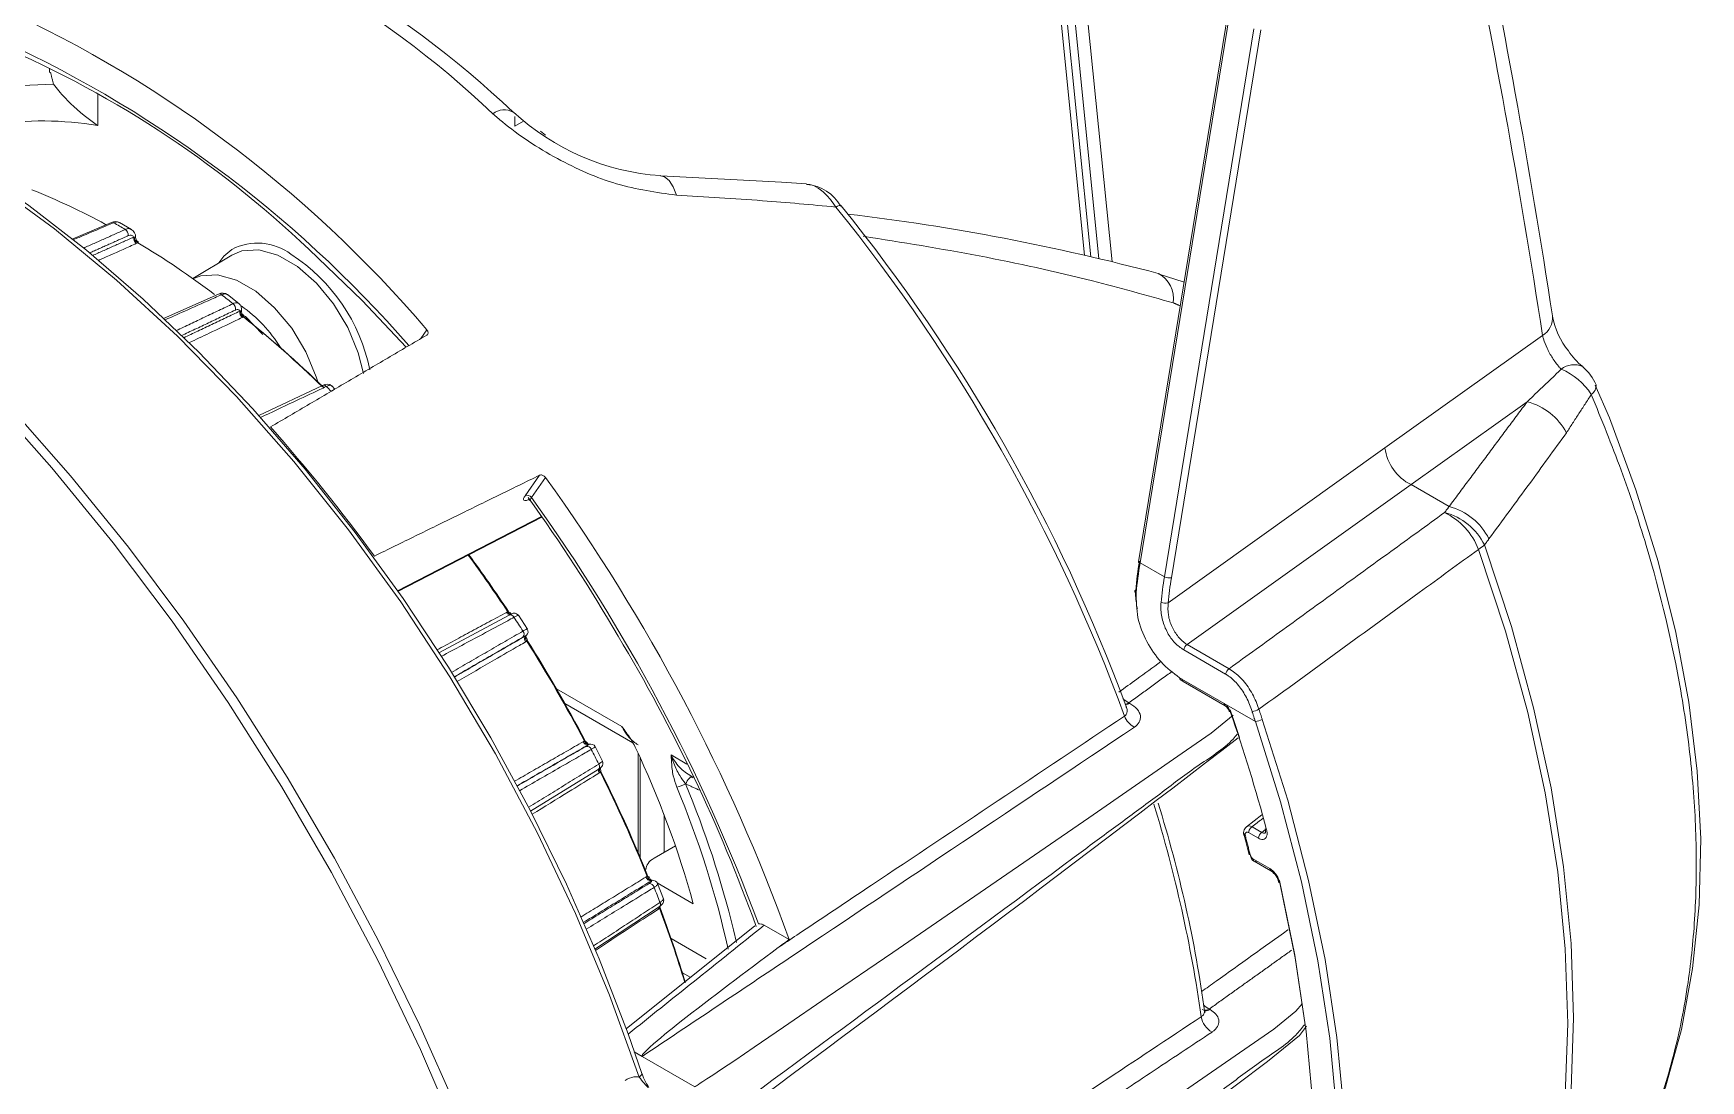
# Model space of a CAD drawing. Extents: x 11 to 120, y 2 to 94.
# Drawn here: x 93.408 to 96.843, y 77.193 to 79.351 of the extents above; entities that cross this region are included whole.
import ezdxf

# ---------------------------------------------------------------- set-up
doc = ezdxf.new("R2010")
doc.units = 0
doc.header["$MEASUREMENT"] = 0
doc.linetypes.add('SLD-Solid', pattern=[0])
doc.layers.add('OBJECT', color=7, linetype='CONTINUOUS')

msp = doc.modelspace()

# ---------------------------------------------------------------- linework, layer by layer
at = {"layer": 'OBJECT', "color": 7, "linetype": 'SLD-Solid', "lineweight": 15}
for p, q in [((95.5177, 79.4545), (95.574, 78.893)), ((95.5321, 79.4391), (95.5871, 78.8902)), ((95.6034, 78.8867), (95.5539, 79.3807)), ((95.5803, 79.3818), (95.6305, 78.8805)), ((95.8694, 79.391), (95.6849, 78.2623)), ((95.8728, 79.3888), (95.6883, 78.26)), ((95.7385, 78.231), (95.923, 79.3598)), ((95.9374, 79.3579), (95.7528, 78.2291)), ((93.4415, 79.2793), (93.4415, 79.2705)), ((93.5411, 79.1611), (93.5411, 79.2266)), ((94.4005, 79.1599), (94.4005, 79.1798)), ((94.4005, 79.1599), (94.4182, 79.1701)), ((94.4535, 79.1492), (94.4633, 79.1413)), ((93.5691, 78.9613), (93.4882, 78.927)), ((93.6103, 78.947), (93.586, 78.961)), ((93.817, 78.894), (93.7371, 78.8456)), ((95.779, 78.838), (95.7259, 78.8554)), ((93.7899, 78.8137), (93.6768, 78.7632)), ((93.832, 78.7942), (93.8081, 78.8128)), ((94.2063, 78.7219), (94.2191, 78.74)), ((96.1928, 78.4967), (96.5174, 78.7284)), ((94.0044, 78.6257), (93.8726, 78.5634)), ((94.0298, 78.6181), (94.0232, 78.6246)), ((96.4857, 78.5919), (96.2468, 78.4213)), ((95.7461, 78.1777), (96.1928, 78.4967)), ((94.4215, 78.3984), (94.4511, 78.4405)), ((94.4635, 78.436), (94.4345, 78.3948)), ((96.2468, 78.4213), (95.7853, 78.0918)), ((96.2468, 78.4213), (96.325, 78.3761)), ((94.1589, 78.2022), (94.4553, 78.3554)), ((94.1596, 78.2011), (94.456, 78.3543)), ((95.6883, 78.26), (95.7385, 78.231)), ((94.3885, 78.1526), (94.244, 78.0747)), ((94.4261, 78.1235), (94.4076, 78.152)), ((94.4236, 78.1104), (94.424, 78.1108)), ((95.8646, 78.0308), (95.7782, 78.0806)), ((95.7853, 78.0918), (95.8717, 78.0419)), ((95.9258, 77.9332), (95.7697, 78.0233)), ((95.7749, 78.0201), (95.8613, 77.9702)), ((95.777, 78.0155), (95.8634, 77.9657)), ((94.486, 78.0006), (94.6207, 77.9228)), ((94.5033, 77.9703), (94.6433, 77.8895)), ((95.6654, 77.9718), (95.6674, 77.9706)), ((94.5535, 77.8863), (94.553, 77.8861)), ((94.553, 77.8861), (94.5531, 77.8862)), ((94.5812, 77.8515), (94.5657, 77.8817)), ((94.6541, 77.8683), (94.6541, 77.6634)), ((94.4328, 77.7487), (94.5721, 77.8346)), ((94.6585, 77.8588), (94.6585, 77.653)), ((94.7221, 77.8643), (94.7544, 77.8456)), ((94.7616, 77.8212), (94.7679, 77.8175)), ((94.7079, 77.7408), (94.7079, 77.6636)), ((95.9395, 77.7411), (95.9076, 77.7166)), ((95.9322, 77.6927), (95.912, 77.7043)), ((95.9191, 77.7166), (95.9393, 77.7049)), ((94.6872, 77.6517), (94.7311, 77.677)), ((95.9217, 77.6497), (95.9557, 77.6301)), ((95.9233, 77.6455), (95.9578, 77.6255)), ((94.6935, 77.6007), (94.7678, 77.5578)), ((94.7065, 77.5682), (94.6944, 77.5993)), ((95.9578, 77.6255), (95.9579, 77.6255)), ((94.5651, 77.4643), (94.6978, 77.5513)), ((94.8944, 77.5126), (94.6294, 77.3003)), ((94.8507, 77.5041), (94.8568, 77.4781)), ((94.9653, 77.4842), (94.9142, 77.5137)), ((94.7945, 77.4444), (94.7221, 77.4862)), ((94.7617, 77.4063), (94.7454, 77.4158)), ((95.8308, 77.341), (95.8326, 77.3399)), ((94.6463, 77.253), (94.6627, 77.2435)), ((94.6627, 77.2435), (94.771, 77.181))]:
    msp.add_line(p, q, dxfattribs=at)
at = {"layer": 'OBJECT', "color": 7, "linetype": 'SLD-Solid', "lineweight": 15, "flags": 128}
for points in [[(93.4498, 79.2462), (93.3686, 79.2425), (93.3216, 79.2359)], [(94.4737, 76.5116), (94.42, 76.698), (94.3573, 76.8851), (94.2858, 77.0719), (94.2058, 77.2576), (94.1179, 77.4414), (94.0223, 77.6223), (93.9195, 77.7996), (93.81, 77.9724), (93.6942, 78.1399), (93.5728, 78.3013), (93.4463, 78.456), (93.3153, 78.6031), (93.1804, 78.742), (93.0422, 78.872), (92.9013, 78.9926), (92.7584, 79.1031), (92.6143, 79.2032)], [(94.4839, 76.5416), (94.4669, 76.6043), (94.4129, 76.7808), (94.3509, 76.9576), (94.2812, 77.1337), (94.204, 77.3087), (94.1197, 77.4816), (94.0286, 77.6519), (93.931, 77.8188), (93.8275, 77.9817), (93.7184, 78.1398), (93.6042, 78.2926), (93.4852, 78.4394), (93.3621, 78.5795), (93.2353, 78.7125), (93.1052, 78.8378), (92.9725, 78.9548), (92.8377, 79.063), (92.7012, 79.1621), (92.6408, 79.2024)], [(94.6562, 77.2009), (94.5952, 77.3696), (94.5253, 77.5375), (94.4468, 77.7034), (94.3602, 77.8665), (94.2661, 78.0255), (94.1651, 78.1796), (94.0578, 78.3278), (93.9449, 78.469), (93.8272, 78.6025), (93.7053, 78.7273), (93.58, 78.8427), (93.4522, 78.948), (93.3226, 79.0424)], [(94.6619, 77.208), (94.6335, 77.2897), (94.5737, 77.4446), (94.5064, 77.5985), (94.432, 77.7504), (94.3508, 77.8996), (94.2634, 78.0452), (94.1701, 78.1866), (94.0716, 78.3229), (93.9682, 78.4534), (93.8605, 78.5774), (93.7492, 78.6943), (93.6347, 78.8034), (93.5178, 78.9041), (93.399, 78.996), (93.333, 79.0425)], [(94.7004, 79.0571), (94.7087, 79.055), (94.7181, 79.0474), (94.7264, 79.0347), (94.733, 79.0175)], [(95.0013, 79.0406), (94.9496, 79.0444), (94.7008, 79.057)], [(95.0726, 78.9957), (95.072, 78.9962), (95.0704, 78.9964), (95.0681, 78.9959), (95.0651, 78.9948), (95.0616, 78.9931)], [(93.7904, 78.8779), (93.8008, 78.8917), (93.8176, 78.9059)], [(94.0888, 78.65), (94.0778, 78.6927), (94.0562, 78.7446), (94.0268, 78.7934), (93.9914, 78.8363), (93.9523, 78.8704), (93.912, 78.8937), (93.8729, 78.9047), (93.8376, 78.9027), (93.817, 78.894)], [(93.9765, 78.9055), (94.0859, 78.8003), (94.1762, 78.7042)], [(93.7371, 78.8454), (93.7531, 78.8515), (93.7881, 78.8535), (93.8268, 78.8426), (93.8668, 78.8196), (93.9055, 78.7857), (93.9406, 78.7433), (93.9697, 78.6949), (93.9911, 78.6435), (93.9945, 78.6328)], [(93.8814, 78.7308), (93.8455, 78.7675), (93.8396, 78.7712)], [(96.7453, 77.1142), (96.7704, 77.1802), (96.8034, 77.299), (96.8267, 77.4245), (96.84, 77.5557), (96.8432, 77.6916), (96.8361, 77.8312), (96.819, 77.9728), (96.7922, 78.1167), (96.7557, 78.263), (96.7099, 78.4107), (96.6551, 78.5588), (96.6261, 78.6263)], [(94.4278, 78.3907), (94.4278, 78.3907), (94.4295, 78.3902), (94.4326, 78.3878), (94.4326, 78.3876)], [(96.3854, 76.5471), (96.4409, 76.6515), (96.4868, 76.7661), (96.5228, 76.8902), (96.5487, 77.023), (96.5642, 77.1637), (96.5695, 77.3113), (96.5642, 77.4649), (96.5487, 77.6235), (96.5228, 77.7862), (96.4868, 77.9518), (96.4409, 78.1194), (96.3854, 78.2879)], [(96.3978, 78.2969), (96.4532, 78.1288), (96.499, 77.9616), (96.5349, 77.7964), (96.5607, 77.6341), (96.5762, 77.4758), (96.5814, 77.3226), (96.5762, 77.1753), (96.5607, 77.035), (96.5349, 76.9025), (96.499, 76.7787), (96.4532, 76.6644), (96.3978, 76.5602)], [(95.6883, 78.26), (95.687, 78.2605), (95.686, 78.261), (95.6853, 78.2615), (95.6849, 78.262), (95.6849, 78.2623)], [(95.6805, 78.1989), (95.6792, 78.1994), (95.6783, 78.2), (95.6776, 78.2006), (95.6773, 78.2012), (95.6774, 78.2017), (95.6777, 78.2023), (95.6784, 78.2028), (95.6794, 78.2032)], [(94.4077, 78.1516), (94.4067, 78.1531), (94.4039, 78.1552), (94.4013, 78.1561), (94.3989, 78.1563), (94.3969, 78.1561), (94.3952, 78.1556), (94.3922, 78.1544), (94.3883, 78.1524)], [(94.3885, 78.1526), (94.389, 78.1528), (94.3903, 78.1531), (94.3917, 78.1531), (94.3932, 78.1527), (94.3947, 78.1519), (94.3961, 78.1509), (94.3975, 78.1495), (94.3986, 78.148)], [(95.7714, 78.019), (95.7728, 78.0181), (95.777, 78.0155)], [(95.6654, 77.9718), (95.6614, 77.9699), (95.6588, 77.9693)], [(95.6596, 77.968), (95.6634, 77.9688), (95.6674, 77.9706)], [(95.8802, 77.946), (95.8349, 77.9092), (95.7839, 77.874), (95.5825, 77.735), (95.4817, 77.6656), (95.3808, 77.5962), (95.1789, 77.4575), (95.044, 77.3651), (94.9538, 77.3036), (94.8935, 77.2626), (94.8532, 77.2352), (94.8262, 77.217), (94.8081, 77.2049), (94.796, 77.1969), (94.7879, 77.1915), (94.7824, 77.188), (94.7788, 77.1856), (94.7763, 77.184), (94.7746, 77.183), (94.7735, 77.1823), (94.7727, 77.1818), (94.7722, 77.1815), (94.7718, 77.1813), (94.7716, 77.1812), (94.7714, 77.1811), (94.7713, 77.1811), (94.7712, 77.181), (94.7711, 77.181), (94.7711, 77.181), (94.7711, 77.181), (94.771, 77.181), (94.771, 77.181), (94.771, 77.181), (94.771, 77.181), (94.771, 77.181)], [(95.6599, 77.9638), (95.6601, 77.9636), (95.66, 77.964)], [(95.8933, 77.9005), (95.8844, 77.9271), (95.874, 77.9574)], [(95.94, 77.9377), (95.9924, 77.7713), (96.0356, 77.606), (96.0695, 77.4427), (96.0938, 77.2824), (96.1085, 77.1259), (96.1134, 76.9742), (96.1085, 76.8282), (96.0938, 76.6887), (96.0695, 76.5565), (96.0356, 76.4323), (95.9924, 76.3169), (95.94, 76.2109)], [(95.9258, 76.2136), (95.9779, 76.3191), (96.0209, 76.434), (96.0547, 76.5577), (96.0789, 76.6893), (96.0935, 76.8283), (96.0984, 76.9737), (96.0935, 77.1248), (96.0789, 77.2806), (96.0547, 77.4403), (96.0209, 77.6029), (95.9779, 77.7675), (95.9258, 77.9332)], [(94.5532, 77.8862), (94.5522, 77.8863), (94.5505, 77.8873), (94.5503, 77.8877), (94.5503, 77.8876)], [(94.572, 77.8346), (94.5726, 77.835), (94.5776, 77.8384), (94.5796, 77.8405), (94.581, 77.8426), (94.5819, 77.8455), (94.5819, 77.849), (94.5809, 77.8518)], [(94.5721, 77.8346), (94.5725, 77.8349), (94.5734, 77.8359), (94.5741, 77.8371), (94.5745, 77.8386), (94.5746, 77.8403), (94.5744, 77.8421), (94.5739, 77.8439), (94.5731, 77.8457)], [(94.5765, 77.8291), (94.5756, 77.8306), (94.575, 77.8322), (94.5746, 77.8338), (94.5745, 77.8353), (94.5747, 77.8366), (94.5747, 77.8366)], [(94.7526, 77.8044), (94.7539, 77.8077), (94.7555, 77.8108), (94.7574, 77.8136), (94.7595, 77.816), (94.7616, 77.8177), (94.7636, 77.8186), (94.7655, 77.8189), (94.7656, 77.8188)], [(95.9012, 77.7047), (95.9053, 77.6889), (95.9122, 77.661)], [(95.9076, 77.7165), (95.9111, 77.7181), (95.9157, 77.7179), (95.9191, 77.7166), (95.9191, 77.7166), (95.9191, 77.7166)], [(95.9463, 77.7119), (95.947, 77.7085), (95.947, 77.7053), (95.9466, 77.7039), (95.9466, 77.704)], [(96.0287, 77.3081), (96.0071, 77.452), (95.9757, 77.606)], [(95.9762, 77.6009), (96.0077, 77.4463), (96.0304, 77.2945), (96.044, 77.1463), (96.0485, 77.0025), (96.044, 76.864), (96.0304, 76.7316), (96.0077, 76.6059), (95.9762, 76.4876)], [(94.6977, 77.5513), (94.6984, 77.5517), (94.705, 77.558), (94.7067, 77.5617), (94.707, 77.5659), (94.7061, 77.5685)], [(94.6953, 77.5497), (94.6955, 77.5486), (94.6961, 77.5468)], [(94.6984, 77.5487), (94.6977, 77.5503), (94.6974, 77.5512)], [(96.0222, 77.3517), (96.0094, 77.3364), (95.9639, 77.2993), (95.9129, 77.2642), (95.7115, 77.1252), (95.6107, 77.0558), (95.5098, 76.9864), (95.3079, 76.8477), (95.173, 76.7553), (95.0828, 76.6937), (95.0225, 76.6527), (94.9822, 76.6254), (94.9552, 76.6072), (94.9371, 76.5951), (94.925, 76.5871), (94.9169, 76.5817), (94.9114, 76.5781), (94.9078, 76.5758), (94.9053, 76.5742), (94.9036, 76.5732), (94.9025, 76.5725), (94.9017, 76.572), (94.9012, 76.5717), (94.9008, 76.5715), (94.9006, 76.5714), (94.9004, 76.5713), (94.9003, 76.5713), (94.9002, 76.5712), (94.9002, 76.5712), (94.9001, 76.5712), (94.9001, 76.5712), (94.9001, 76.5712), (94.9, 76.5712), (94.9, 76.5712), (94.9, 76.5712), (94.9, 76.5712)], [(95.8218, 77.3359), (95.8218, 77.336), (95.8212, 77.3387)], [(94.932, 76.4716), (95.0994, 76.5966), (95.2371, 76.6995), (95.3451, 76.7802), (95.4235, 76.8387), (95.479, 76.8802), (95.5373, 76.9238), (95.6009, 76.9713), (95.6817, 77.0316), (95.7738, 77.1004), (95.8867, 77.1847), (95.9511, 77.2328), (96.0169, 77.2863), (96.0313, 77.3054)], [(94.6619, 77.208), (94.662, 77.2074), (94.6617, 77.206), (94.6605, 77.2045), (94.6587, 77.2027), (94.6562, 77.2009)]]:
    msp.add_lwpolyline(points, dxfattribs=at)
at = {"layer": 'OBJECT', "color": 7, "linetype": 'SLD-Solid', "lineweight": 15}
for centre, radius, start, end in [((92.9307, 77.6808), 2.0717, 46.5716, 73.4337), ((92.9707, 77.6786), 2.077, 46.6381, 73.5447), ((79.4639, 76.1499), 17.2737, 8.72084, 11.80453), ((92.2832, 77.0914), 2.5427, 40.4179, 66.3136), ((92.2996, 77.067), 2.4971, 41.0773, 66.0623), ((92.4905, 77.346), 2.1541, 46.3823, 67.5188), ((94.3783, 79.1551), 0.0382, 60.5243, 127.6905), ((94.7332, 79.5491), 0.4924, 227.0389, 266.188), ((93.4262, 78.4576), 0.7128, 80.7271, 98.3053), ((94.9937, 78.9497), 0.0903, 29.9881, 84.9166), ((92.866, 77.6816), 1.451, 61.5489, 68.1894), ((92.1796, 76.6656), 3.7045, 20.1933, 38.9238), ((92.2162, 76.6872), 3.6726, 20.3477, 38.9446), ((94.5479, 74.4304), 4.5798, 75.0946, 83.2536), ((93.577, 78.9468), 0.0165, 57.0018, 118.5634), ((93.5709, 78.9564), 0.0052, 56.0489, 110.3574), ((92.7334, 77.4773), 1.705, 59.5372, 60.4682), ((93.5902, 78.9353), 0.0138, 355.0401, 56.7499), ((93.6031, 78.933), 0.0156, 350.7302, 64.1359), ((93.6288, 78.9298), 0.0139, 175.0838, 236.304), ((93.6291, 78.9311), 0.0127, 179.5846, 244.2096), ((93.6278, 78.93), 0.00882, 176.8896, 242.333), ((92.6482, 77.3015), 1.8894, 53.1386, 58.9177), ((93.8703, 78.8046), 0.1142, 52.9551, 117.5099), ((93.7395, 78.5851), 0.3692, 11.3609, 57.2718), ((95.6987, 78.8042), 0.0586, 351.5499, 62.274), ((93.7919, 78.808), 0.00602, 46.7578, 109.0981), ((93.7984, 78.8008), 0.0151, 49.5759, 123.9318), ((92.4781, 77.1004), 2.1605, 51.6161, 52.4111), ((93.8113, 78.7834), 0.0135, 348.4854, 51.6696), ((93.8241, 78.7831), 0.0134, 343.015, 56.1113), ((93.8473, 78.7759), 0.0135, 168.4926, 231.2498), ((93.8477, 78.7775), 0.0124, 173.287, 238.9142), ((93.6731, 78.555), 0.2858, 31.2831, 55.0671), ((93.8454, 78.7777), 0.0083, 169.8386, 234.2063), ((92.3899, 76.9581), 2.3193, 45.832, 51.3254), ((92.3729, 76.9471), 2.3383, 45.774, 51.0988), ((96.4941, 78.7657), 0.044, 301.9973, 4.2793), ((96.6918, 78.7948), 0.1558, 189.703, 219.0698), ((96.6743, 78.7623), 0.1226, 212.3929, 232.7659), ((96.5821, 78.6272), 0.0411, 64.576, 129.6654), ((96.5082, 78.5392), 0.1288, 31.7122, 68.2882), ((96.536, 78.5873), 0.1, 23.1474, 50.057), ((94.0132, 78.6139), 0.0145, 45.2445, 127.5268), ((94.0066, 78.6193), 0.00674, 37.8783, 108.7326), ((92.2021, 76.7868), 2.5785, 45.1075, 45.4222), ((96.6064, 78.6252), 0.0215, 301.8699, 4.6323), ((96.4547, 78.4694), 0.1264, 27.5641, 75.79), ((91.0986, 76.0715), 3.7316, 36.1736, 41.4155), ((96.2903, 78.5094), 0.0984, 187.4567, 243.6916), ((91.3294, 76.1753), 3.8643, 19.7974, 35.8036), ((94.4257, 78.3883), 0.0109, 36.2447, 112.2773), ((91.7876, 76.4785), 3.2621, 29.9924, 35.968), ((91.4035, 76.218), 3.7317, 20.3612, 35.685), ((96.2535, 78.2368), 0.1414, 21.1453, 63.8889), ((96.2843, 78.2415), 0.1263, 26.0118, 75.5875), ((96.2935, 78.2538), 0.1263, 26.0891, 75.5969), ((96.3209, 78.3894), 0.1203, 302.434, 309.75), ((91.8797, 76.4966), 3.0075, 33.5596, 36.2736), ((91.8935, 76.5043), 2.9932, 33.578, 36.3071), ((95.7506, 78.2666), 0.0376, 251.2281, 273.442), ((95.7405, 78.2045), 0.0274, 250.798, 281.7561), ((94.3932, 78.1642), 0.0118, 211.6892, 246.6272), ((94.3948, 78.1629), 0.00961, 202.7145, 249.6322), ((91.7975, 76.4456), 3.1086, 32.5799, 33.2037), ((94.4098, 78.1134), 0.00946, 318.7119, 40.9158), ((94.4297, 78.1034), 0.00942, 138.5962, 220.4847), ((94.4306, 78.1053), 0.00856, 144.4366, 228.0116), ((94.4274, 78.1086), 0.00417, 154.7201, 199.3278), ((94.4179, 78.1182), 0.0096, 309.5803, 35.191), ((91.7044, 76.3595), 3.3943, 19.8337, 31.03), ((91.8244, 76.4602), 3.0738, 27.7815, 32.2185), ((91.8407, 76.4696), 3.0564, 27.7597, 32.2404), ((95.7936, 78.0786), 0.0156, 122.2353, 172.4554), ((95.88, 78.0287), 0.0156, 122.2353, 172.4554), ((95.7743, 78.0226), 0.00468, 171.4104, 231.5452), ((95.7797, 78.0195), 0.0048, 172.814, 235.8738), ((95.6817, 78.0066), 0.0385, 221.8678, 244.9521), ((95.8661, 77.9696), 0.00477, 172.6734, 237.2974), ((95.6968, 77.9596), 0.0432, 200.6548, 241.9519), ((95.8534, 77.9496), 0.0189, 15.6731, 57.814), ((95.8735, 77.956), 0.00223, 215.9162, 285.1308), ((92.5817, 76.8082), 3.486, 14.9993, 19.1869), ((95.9163, 77.9889), 0.0349, 274.4194, 298.9374), ((95.924, 77.9637), 0.0306, 273.4339, 301.7034), ((94.55, 77.8948), 0.00942, 199.5126, 281.4107), ((94.5522, 77.8947), 0.00856, 191.9856, 275.5702), ((94.5488, 77.8727), 0.00946, 19.0815, 101.295), ((94.5568, 77.8767), 0.0101, 27.6296, 108.5214), ((91.7983, 76.4442), 3.1087, 26.7963, 27.4201), ((92.8532, 77.0333), 1.9851, 15.3225, 25.2672), ((50.1966, 137.5105), 75.1093, 306.43323, 307.471595), ((94.5842, 77.8328), 0.0114, 171.7875, 208.7622), ((91.907, 76.501), 2.9816, 21.9229, 26.4509), ((91.9247, 76.511), 2.9627, 21.7466, 26.4346), ((94.7206, 77.8622), 0.0655, 281.6285, 298.6681), ((92.8946, 77.0303), 1.993, 12.5723, 22.6547), ((92.8762, 77.0227), 2.0323, 13.7007, 22.6286), ((93.1784, 76.9702), 2.6682, 7.8131, 17.3373), ((92.9011, 76.9061), 2.9433, 8.1839, 16.9253), ((95.9181, 77.7037), 0.0165, 129.1528, 206.9079), ((95.9475, 77.692), 0.0154, 122.6055, 177.3945), ((95.9488, 77.7131), 0.00276, 206.1985, 272.5264), ((95.9345, 77.6632), 0.021, 209.4113, 244.4563), ((95.9605, 77.6295), 0.0048, 172.7442, 235.9436), ((94.681, 77.6161), 0.011, 196.4547, 269.3941), ((94.683, 77.6158), 0.0101, 189.0382, 263.8164), ((94.6767, 77.5885), 0.0111, 16.0432, 89.3231), ((94.6834, 77.6116), 0.00546, 202.826, 268.5705), ((94.6841, 77.5951), 0.011, 20.5994, 94.2337), ((91.9663, 76.518), 2.9251, 20.8809, 21.5305), ((95.9407, 77.597), 0.0332, 10.2122, 58.7536), ((95.9763, 77.6039), 0.00299, 200.1816, 267.861), ((94.6925, 77.5569), 0.00775, 313.4249, 28.4274), ((92.1159, 76.5821), 2.7575, 17.1595, 20.5206), ((92.1306, 76.5908), 2.7419, 17.0718, 20.5067), ((95.8572, 77.3318), 0.0434, 188.999, 241.7156), ((95.8224, 77.3532), 0.0149, 245.3602, 304.6041), ((95.847, 77.3752), 0.0379, 222.6716, 244.6997), ((95.8235, 77.3544), 0.0171, 262.1404, 302.1223), ((94.7676, 77.2444), 0.1117, 197.1423, 215.4375)]:
    msp.add_arc(centre, radius, start, end, dxfattribs=at)
for centre, major_axis, ratio, start_param, end_param in [((85.9369, 69.8159), (5.4545, 16.6635), 0.560082, 5.447697, 5.512146), ((95.9834, 78.3062), (0.1547, 0.4726), 0.560082, 1.841671, 1.968135), ((95.9912, 78.3036), (0.1597, 0.4813), 0.560728, 1.843799, 1.970263), ((96.0415, 78.2746), (0.1597, 0.4813), 0.560728, 1.843799, 1.952058), ((96.0493, 78.2721), (0.1547, 0.4726), 0.560082, 1.841671, 1.94993), ((95.7752, 78.1425), (-0.076, 0.1298), 0.57857, 2.298407, 2.34801), ((94.7303, 77.6276), (0.06, -0.0009), 0.567125, 2.382074, 3.150019)]:
    msp.add_ellipse(centre, major_axis=major_axis, ratio=ratio, start_param=start_param, end_param=end_param, dxfattribs=at)
for points, degree in [([(93.4437, 79.2706), (93.4498, 79.2462)], 1), ([(93.5121, 78.9085), (93.5978, 78.9469)], 1), ([(93.604, 78.9341), (93.5243, 78.8985)], 1), ([(93.5304, 78.8932), (93.615, 78.931)], 1), ([(93.615, 78.931), (93.6164, 78.9312)], 1), ([(93.6236, 78.9196), (93.6211, 78.9183)], 1), ([(93.7028, 78.7385), (93.8197, 78.7939)], 1), ([(95.7711, 78.7895), (95.7567, 78.7956)], 1), ([(93.8245, 78.7807), (93.7137, 78.7281)], 1), ([(93.7183, 78.7237), (93.834, 78.7786)], 1), ([(93.834, 78.7786), (93.8354, 78.7789)], 1), ([(93.8413, 78.7669), (93.8388, 78.7654)], 1), ([(94.2189, 78.7293), (93.897, 78.54)], 1), ([(96.4857, 78.5919), (96.5559, 78.6589)], 1), ([(96.325, 78.3761), (96.4857, 78.5919)], 1), ([(96.6178, 78.6069), (96.5667, 78.5279)], 1), ([(94.1109, 78.274), (94.4511, 78.4405)], 1), ([(95.8717, 78.0419), (96.3157, 78.3638)], 1), ([(96.3157, 78.3638), (96.325, 78.3761)], 1), ([(96.407, 78.3093), (96.3978, 78.2969)], 1), ([(94.2399, 78.0808), (94.3832, 78.158)], 1), ([(94.3832, 78.158), (94.3859, 78.1592)], 1), ([(94.2699, 78.0345), (94.417, 78.1195)], 1), ([(94.417, 78.1071), (94.2754, 78.0253)], 1), ([(94.2757, 78.0247), (94.4226, 78.1096)], 1), ([(94.4226, 78.1096), (94.4236, 78.1103)], 1), ([(94.4248, 78.099), (94.4225, 78.0973)], 1), ([(95.7543, 78.0365), (95.6654, 77.9718)], 1), ([(95.9258, 77.9332), (95.919, 77.9541)], 1), ([(95.9332, 77.9584), (95.94, 77.9377)], 1), ([(94.3995, 77.8101), (94.5412, 77.8917)], 1), ([(94.5519, 77.8856), (94.4046, 77.8007)], 1), ([(94.4049, 77.8001), (94.5469, 77.882)], 1), ([(94.5412, 77.8917), (94.5438, 77.8929)], 1), ([(94.5499, 77.8883), (94.5504, 77.8875)], 1), ([(94.553, 77.8861), (94.5519, 77.8856)], 1), ([(94.4287, 77.7565), (94.5731, 77.8457)], 1), ([(94.5765, 77.8291), (94.5741, 77.8273)], 1), ([(94.7526, 77.8044), (94.752, 77.8047)], 1), ([(94.7802, 77.7919), (94.7526, 77.8044)], 1), ([(95.9417, 77.7339), (95.9191, 77.7166)], 1), ([(95.9053, 77.6974), (95.9046, 77.6975), (95.9032, 77.6979), (95.9025, 77.6991), (95.9029, 77.7005), (95.9042, 77.7015), (95.9048, 77.702)], 3), ([(95.9053, 77.6974), (95.915, 77.6593)], 1), ([(95.912, 77.7043), (95.9121, 77.7055), (95.9124, 77.7077), (95.914, 77.7114), (95.9163, 77.7146), (95.9182, 77.7159), (95.9191, 77.7166)], 3), ([(95.9393, 77.7049), (95.9466, 77.7105)], 1), ([(95.915, 77.6593), (95.9142, 77.6595), (95.9128, 77.6599), (95.9121, 77.6611), (95.9125, 77.6625), (95.9138, 77.6636), (95.9144, 77.6641)], 3), ([(94.5362, 77.5304), (94.6704, 77.6129)], 1), ([(94.6809, 77.605), (94.5412, 77.5191)], 1), ([(94.5422, 77.5167), (94.6768, 77.5995)], 1), ([(94.6704, 77.6129), (94.673, 77.6142)], 1), ([(94.6819, 77.6057), (94.6809, 77.605)], 1), ([(94.5623, 77.4708), (94.6993, 77.5606)], 1), ([(94.6984, 77.5487), (94.6961, 77.5468)], 1), ([(94.9429, 77.4676), (94.9653, 77.4842)], 1), ([(96.0005, 77.4621), (95.8308, 77.341)], 1), ([(95.8367, 77.2936), (94.8187, 76.6182)], 1)]:
    msp.add_open_spline(points, degree=degree, dxfattribs=at)
for points, knots in [([(93.5411, 79.1611), (93.5409, 79.1612), (93.5369, 79.1639), (93.5104, 79.1824), (93.4729, 79.2167), (93.4568, 79.2372), (93.4498, 79.2462)], [0, 0, 0, 0, 0.004006, 0.088611, 0.60187, 1, 1, 1, 1]), ([(94.733, 79.0175), (94.6919, 79.0232), (94.6094, 79.0348), (94.4837, 79.0911), (94.4003, 79.1459), (94.3615, 79.1797), (94.355, 79.1853)], [0, 0, 0, 0, 0.304165, 0.612213, 0.935018, 1, 1, 1, 1]), ([(95.0616, 78.9931), (95.058, 78.9983), (95.0483, 79.0124), (95.0309, 79.0289), (95.0135, 79.0394), (95.0043, 79.0396), (95.0012, 79.0397)], [0, 0, 0, 0, 0.201031, 0.53756, 0.841321, 1, 1, 1, 1]), ([(95.0616, 78.9931), (95.0114, 78.9977), (94.9025, 79.0076), (94.7923, 79.014), (94.733, 79.0175)], [0, 0, 0, 0, 0.460735, 1, 1, 1, 1]), ([(93.5738, 78.9607), (93.569, 78.9587), (93.5454, 78.9487), (93.5176, 78.9369), (93.4945, 78.9271), (93.4904, 78.9253)], [0, 0, 0, 0, 0.170147, 0.850736, 1, 1, 1, 1]), ([(93.5863, 78.9608), (93.5845, 78.9615), (93.5808, 78.963), (93.5762, 78.9615), (93.5738, 78.9607)], [0, 0, 0, 0, 0.487767, 1, 1, 1, 1]), ([(93.5978, 78.9469), (93.5985, 78.9472), (93.6015, 78.9484), (93.606, 78.9491), (93.6087, 78.9475), (93.6098, 78.9468)], [0, 0, 0, 0, 0.149621, 0.657197, 1, 1, 1, 1]), ([(93.615, 78.931), (93.6144, 78.932), (93.6131, 78.9341), (93.6098, 78.9354), (93.6064, 78.9351), (93.6044, 78.9343), (93.604, 78.9341)], [0, 0, 0, 0, 0.256507, 0.580502, 0.904496, 1, 1, 1, 1]), ([(93.6164, 78.9312), (93.6165, 78.9312), (93.6172, 78.9313), (93.6182, 78.9314), (93.6188, 78.931), (93.6188, 78.9306), (93.6188, 78.9304)], [0, 0, 0, 0, 0.060777, 0.410459, 0.815632, 1, 1, 1, 1]), ([(95.7567, 78.7956), (95.7014, 78.8112), (95.5705, 78.8479), (95.3576, 78.8945), (95.1979, 78.9202), (95.1179, 78.933)], [0, 0, 0, 0, 0.267535, 0.633327, 1, 1, 1, 1]), ([(93.6211, 78.9183), (93.6165, 78.9162), (93.5933, 78.9059), (93.5671, 78.8941), (93.5454, 78.8844), (93.5423, 78.883)], [0, 0, 0, 0, 0.176068, 0.880341, 1, 1, 1, 1]), ([(93.6236, 78.9221), (93.6238, 78.922), (93.6244, 78.9217), (93.6246, 78.921), (93.6241, 78.9202), (93.6237, 78.9197), (93.6236, 78.9196)], [0, 0, 0, 0, 0.202779, 0.619757, 0.945542, 1, 1, 1, 1]), ([(93.796, 78.8124), (93.7914, 78.8103), (93.7682, 78.8), (93.7295, 78.7827), (93.6953, 78.7675), (93.6797, 78.7605)], [0, 0, 0, 0, 0.119421, 0.597107, 1, 1, 1, 1]), ([(93.8083, 78.8124), (93.8081, 78.8126), (93.8069, 78.8142), (93.8027, 78.8146), (93.7983, 78.8131), (93.796, 78.8124)], [0, 0, 0, 0, 0.079436, 0.539714, 1, 1, 1, 1]), ([(93.8197, 78.7939), (93.8203, 78.7942), (93.8233, 78.7955), (93.8279, 78.7964), (93.8304, 78.795), (93.8316, 78.7943)], [0, 0, 0, 0, 0.13474, 0.591834, 1, 1, 1, 1]), ([(93.8388, 78.7654), (93.8343, 78.7633), (93.8117, 78.7525), (93.7751, 78.7352), (93.743, 78.72), (93.7291, 78.7134)], [0, 0, 0, 0, 0.123804, 0.619021, 1, 1, 1, 1]), ([(93.834, 78.7786), (93.8337, 78.7794), (93.8328, 78.7812), (93.83, 78.7822), (93.8269, 78.7817), (93.825, 78.7809), (93.8245, 78.7807)], [0, 0, 0, 0, 0.256507, 0.580502, 0.904496, 1, 1, 1, 1]), ([(93.8354, 78.7789), (93.8355, 78.7789), (93.8361, 78.7791), (93.8369, 78.7793), (93.8373, 78.7793), (93.8372, 78.7792), (93.8372, 78.7792)], [0, 0, 0, 0, 0.071792, 0.484849, 0.963453, 1, 1, 1, 1]), ([(93.8404, 78.7709), (93.8409, 78.7705), (93.8418, 78.7698), (93.8422, 78.7685), (93.8418, 78.7675), (93.8413, 78.7669), (93.8413, 78.7669)], [0, 0, 0, 0, 0.341646, 0.685991, 0.955028, 1, 1, 1, 1]), ([(94.2191, 78.74), (94.2197, 78.7392), (94.221, 78.7375), (94.2218, 78.7347), (94.2215, 78.7321), (94.2204, 78.7303), (94.2193, 78.7296), (94.2189, 78.7293)], [0, 0, 0, 0, 0.219651, 0.439264, 0.659733, 0.880541, 1, 1, 1, 1]), ([(96.5559, 78.6589), (96.5545, 78.6604), (96.5484, 78.6671), (96.5378, 78.6815), (96.5264, 78.7021), (96.5201, 78.718), (96.518, 78.7262), (96.5174, 78.7284)], [0, 0, 0, 0, 0.080939, 0.365196, 0.637409, 0.898732, 1, 1, 1, 1]), ([(94.0119, 78.6235), (94.0074, 78.6213), (93.9847, 78.6106), (93.9395, 78.5893), (93.8988, 78.57), (93.8762, 78.5594)], [0, 0, 0, 0, 0.100185, 0.500923, 1, 1, 1, 1]), ([(94.0232, 78.6241), (94.023, 78.6244), (94.0222, 78.6259), (94.0183, 78.626), (94.014, 78.6243), (94.0119, 78.6235)], [0, 0, 0, 0, 0.139052, 0.569522, 1, 1, 1, 1]), ([(96.6219, 76.8778), (96.6442, 76.9118), (96.6903, 76.9822), (96.7453, 77.1056), (96.7896, 77.2436), (96.8184, 77.3878), (96.8332, 77.5342), (96.8357, 77.6816), (96.8261, 77.8359), (96.7981, 78.04), (96.7486, 78.2466), (96.6812, 78.4514), (96.639, 78.555), (96.6178, 78.6069)], [0, 0, 0, 0, 0.083521, 0.173133, 0.265101, 0.357887, 0.439179, 0.521032, 0.604654, 0.688888, 0.842418, 0.920954, 1, 1, 1, 1]), ([(96.5667, 78.5279), (96.5413, 78.4928), (96.4884, 78.4199), (96.4348, 78.3471), (96.407, 78.3093)], [0, 0, 0, 0, 0.480478, 1, 1, 1, 1]), ([(94.4511, 78.4405), (94.4519, 78.4408), (94.4536, 78.4414), (94.4567, 78.441), (94.4597, 78.4397), (94.462, 78.4378), (94.4631, 78.4365), (94.4635, 78.436)], [0, 0, 0, 0, 0.21974, 0.439443, 0.659967, 0.880761, 1, 1, 1, 1]), ([(94.4291, 78.3903), (94.4269, 78.3896), (94.4222, 78.3879), (94.4185, 78.3888), (94.4177, 78.3921), (94.4202, 78.3963), (94.4215, 78.3984)], [0, 0, 0, 0, 0.211487, 0.474314, 0.737155, 1, 1, 1, 1]), ([(94.4345, 78.3948), (94.4335, 78.3931), (94.4318, 78.3899), (94.4326, 78.3884), (94.4329, 78.3877)], [0, 0, 0, 0, 0.540424, 1, 1, 1, 1]), ([(96.3854, 78.2879), (96.3448, 78.2582), (96.1941, 78.1483), (96.0433, 78.0386), (95.9332, 77.9584)], [0, 0, 0, 0, 0.269854, 1, 1, 1, 1]), ([(95.6827, 78.1657), (95.6808, 78.1758), (95.6784, 78.1884), (95.6793, 78.2007), (95.6794, 78.2032)], [0, 0, 0, 0, 0.7983, 1, 1, 1, 1]), ([(95.6805, 78.1989), (95.6805, 78.1817), (95.6807, 78.1474), (95.7005, 78.0972), (95.7313, 78.0525), (95.7566, 78.0332), (95.7697, 78.0233)], [0, 0, 0, 0, 0.248571, 0.497385, 0.740827, 1, 1, 1, 1]), ([(95.7782, 78.0806), (95.7719, 78.0851), (95.7594, 78.094), (95.7439, 78.116), (95.7335, 78.1417), (95.7305, 78.1635), (95.7313, 78.1756), (95.7315, 78.1786)], [0, 0, 0, 0, 0.226178, 0.452204, 0.682223, 0.919652, 1, 1, 1, 1]), ([(95.7461, 78.1777), (95.7458, 78.1693), (95.7452, 78.1526), (95.7533, 78.1279), (95.7663, 78.1071), (95.7781, 78.0963), (95.7845, 78.0923), (95.7853, 78.0918)], [0, 0, 0, 0, 0.245139, 0.490501, 0.730317, 0.965345, 1, 1, 1, 1]), ([(94.3986, 78.148), (94.3943, 78.1456), (94.3725, 78.1339), (94.3226, 78.107), (94.277, 78.0825), (94.2488, 78.0673)], [0, 0, 0, 0, 0.087144, 0.435718, 1, 1, 1, 1]), ([(94.3859, 78.1592), (94.386, 78.1592), (94.3869, 78.1592), (94.3887, 78.1587), (94.391, 78.157), (94.3923, 78.1553), (94.3929, 78.1544)], [0, 0, 0, 0, 0.044972, 0.314009, 0.658354, 1, 1, 1, 1]), ([(94.4075, 78.1514), (94.4075, 78.1516), (94.4075, 78.1521), (94.4046, 78.1511), (94.4006, 78.149), (94.3986, 78.148)], [0, 0, 0, 0, 0.187961, 0.593977, 1, 1, 1, 1]), ([(94.417, 78.1195), (94.4176, 78.1199), (94.4203, 78.1215), (94.4239, 78.1233), (94.4261, 78.1242), (94.4257, 78.1238), (94.4257, 78.1237)], [0, 0, 0, 0, 0.119555, 0.525136, 0.930713, 1, 1, 1, 1]), ([(94.4226, 78.1096), (94.4227, 78.1098), (94.4231, 78.1103), (94.4216, 78.1097), (94.4192, 78.1084), (94.4174, 78.1073), (94.417, 78.1071)], [0, 0, 0, 0, 0.256507, 0.580502, 0.904496, 1, 1, 1, 1]), ([(94.4225, 78.0973), (94.4182, 78.0948), (94.3969, 78.0825), (94.3498, 78.0552), (94.3069, 78.0305), (94.2812, 78.0156)], [0, 0, 0, 0, 0.090666, 0.45333, 1, 1, 1, 1]), ([(94.4239, 78.1065), (94.4244, 78.1056), (94.4253, 78.1039), (94.4258, 78.1015), (94.4254, 78.0998), (94.4249, 78.0991), (94.4248, 78.099)], [0, 0, 0, 0, 0.341646, 0.685991, 0.955028, 1, 1, 1, 1]), ([(95.6448, 77.9938), (95.657, 78.0027), (95.6858, 78.0236), (95.7146, 78.0446), (95.7313, 78.0566)], [0, 0, 0, 0, 0.423078, 1, 1, 1, 1]), ([(95.8717, 78.0419), (95.8798, 78.0363), (95.896, 78.0251), (95.9163, 77.9978), (95.9278, 77.9743), (95.9323, 77.9611), (95.9332, 77.9584)], [0, 0, 0, 0, 0.30705, 0.614016, 0.922363, 1, 1, 1, 1]), ([(95.919, 77.9541), (95.9155, 77.9637), (95.9085, 77.9829), (95.8914, 78.0088), (95.8758, 78.0239), (95.8666, 78.0295), (95.8646, 78.0308)], [0, 0, 0, 0, 0.304819, 0.609529, 0.915797, 1, 1, 1, 1]), ([(95.6765, 77.9215), (95.6766, 77.9215), (95.681, 77.9245), (95.6881, 77.9319), (95.6904, 77.9452), (95.6838, 77.9592), (95.6729, 77.9668), (95.6674, 77.9706)], [0, 0, 0, 0, 0.005173, 0.217905, 0.46291, 0.731847, 1, 1, 1, 1]), ([(95.8613, 77.9702), (95.863, 77.9691), (95.8662, 77.9669), (95.8704, 77.9616), (95.8729, 77.957), (95.8739, 77.9544), (95.8741, 77.9539)], [0, 0, 0, 0, 0.30702, 0.614096, 0.919651, 1, 1, 1, 1]), ([(94.9429, 77.4676), (94.9557, 77.4761), (95.0198, 77.519), (95.2577, 77.6779), (95.4827, 77.8283), (95.6563, 77.9444)], [0, 0, 0, 0, 0.053919, 0.269597, 1, 1, 1, 1]), ([(95.6593, 77.9641), (95.66, 77.9628), (95.6619, 77.9591), (95.6619, 77.9544), (95.6608, 77.9496), (95.6591, 77.9465), (95.6569, 77.9448), (95.6563, 77.9444)], [0, 0, 0, 0, 0.19017, 0.504328, 0.635814, 0.896234, 1, 1, 1, 1]), ([(94.6207, 77.9228), (94.6208, 77.9227), (94.6268, 77.9146), (94.637, 77.9013), (94.6451, 77.8865), (94.6484, 77.8806)], [0, 0, 0, 0, 0.008029, 0.602009, 1, 1, 1, 1]), ([(94.6541, 77.8851), (94.6509, 77.8872), (94.6384, 77.8953), (94.6281, 77.9099), (94.6215, 77.9213), (94.6207, 77.9228)], [0, 0, 0, 0, 0.234758, 0.902364, 1, 1, 1, 1]), ([(95.6765, 77.9215), (95.4403, 77.7635), (95.1025, 77.5374), (94.7645, 77.3115), (94.6627, 77.2435)], [0, 0, 0, 0, 0.699038, 1, 1, 1, 1]), ([(94.8134, 77.1075), (95.0679, 77.2953), (95.3479, 77.5019), (95.6524, 77.7276), (95.7294, 77.7837), (95.8028, 77.841), (95.8652, 77.8789), (95.8857, 77.9038), (95.8885, 77.9071)], [0, 0, 0, 0, 0.706525, 0.777178, 0.84783, 0.918483, 0.989074, 1, 1, 1, 1]), ([(94.5577, 77.8758), (94.5534, 77.8733), (94.5321, 77.861), (94.4829, 77.8327), (94.4379, 77.8068), (94.4101, 77.7907)], [0, 0, 0, 0, 0.086813, 0.434066, 1, 1, 1, 1]), ([(94.5438, 77.8929), (94.544, 77.8929), (94.5448, 77.893), (94.5464, 77.8924), (94.5483, 77.8908), (94.5494, 77.8892), (94.5499, 77.8883)], [0, 0, 0, 0, 0.044972, 0.314009, 0.658354, 1, 1, 1, 1]), ([(94.5469, 77.882), (94.5482, 77.8828), (94.5508, 77.8843), (94.5526, 77.8855), (94.5524, 77.8857), (94.5519, 77.8856), (94.5519, 77.8856)], [0, 0, 0, 0, 0.324211, 0.648421, 0.97265, 1, 1, 1, 1]), ([(94.5655, 77.8812), (94.5656, 77.8811), (94.566, 77.881), (94.5635, 77.8792), (94.5596, 77.877), (94.5577, 77.8758)], [0, 0, 0, 0, 0.188718, 0.594355, 1, 1, 1, 1]), ([(94.5731, 77.8457), (94.5737, 77.8461), (94.5764, 77.8477), (94.5797, 77.85), (94.5815, 77.8516), (94.5809, 77.8517), (94.5808, 77.8517)], [0, 0, 0, 0, 0.119664, 0.525614, 0.931561, 1, 1, 1, 1]), ([(94.5759, 77.8375), (94.5763, 77.8365), (94.5772, 77.8345), (94.5775, 77.8318), (94.5771, 77.8299), (94.5766, 77.8292), (94.5765, 77.8291)], [0, 0, 0, 0, 0.341646, 0.685991, 0.955028, 1, 1, 1, 1]), ([(94.7338, 77.798), (94.7312, 77.8059), (94.7254, 77.8232), (94.7234, 77.8441), (94.7225, 77.8579), (94.7222, 77.8632), (94.7221, 77.8642), (94.7221, 77.8643)], [0, 0, 0, 0, 0.341942, 0.753349, 0.952559, 0.995232, 1, 1, 1, 1]), ([(94.7221, 77.8643), (94.7225, 77.8635), (94.728, 77.8534), (94.7411, 77.8347), (94.7583, 77.8238), (94.767, 77.8183)], [0, 0, 0, 0, 0.040167, 0.515772, 1, 1, 1, 1]), ([(94.7221, 77.8643), (94.7221, 77.8641), (94.7224, 77.8633), (94.724, 77.8575), (94.729, 77.8428), (94.738, 77.8236), (94.7479, 77.8103), (94.752, 77.8047)], [0, 0, 0, 0, 0.005407, 0.039593, 0.265064, 0.687704, 1, 1, 1, 1]), ([(94.5741, 77.8273), (94.5699, 77.8247), (94.5489, 77.8117), (94.5029, 77.7833), (94.4611, 77.7575), (94.4361, 77.7421)], [0, 0, 0, 0, 0.09137, 0.456849, 1, 1, 1, 1]), ([(95.912, 77.7043), (95.9112, 77.7047), (95.9096, 77.7055), (95.9075, 77.7053), (95.9058, 77.7041), (95.9049, 77.702), (95.9048, 77.6996), (95.9052, 77.698), (95.9053, 77.6974)], [0, 0, 0, 0, 0.179185, 0.358398, 0.536779, 0.713454, 0.888563, 1, 1, 1, 1]), ([(95.9489, 77.7104), (95.9494, 77.7079), (95.9504, 77.7029), (95.9494, 77.6966), (95.9466, 77.6921), (95.9421, 77.69), (95.9371, 77.6903), (95.9336, 77.692), (95.9322, 77.6927)], [0, 0, 0, 0, 0.17386, 0.347725, 0.521577, 0.696272, 0.872357, 1, 1, 1, 1]), ([(95.9393, 77.7049), (95.9403, 77.7043), (95.9426, 77.7031), (95.9452, 77.703), (95.9463, 77.7039), (95.9466, 77.7043)], [0, 0, 0, 0, 0.388467, 0.792128, 1, 1, 1, 1]), ([(95.915, 77.6593), (95.9153, 77.6582), (95.9159, 77.6562), (95.9178, 77.6533), (95.9198, 77.651), (95.9212, 77.6501), (95.9217, 77.6497)], [0, 0, 0, 0, 0.26737, 0.534667, 0.803792, 1, 1, 1, 1]), ([(95.9217, 77.6497), (95.9219, 77.6488), (95.9221, 77.6468), (95.923, 77.6453), (95.9238, 77.6452), (95.9238, 77.6452)], [0, 0, 0, 0, 0.499949, 0.999898, 1, 1, 1, 1]), ([(95.9238, 77.6452), (95.9245, 77.6449), (95.926, 77.6444), (95.9279, 77.6452), (95.9288, 77.6457)], [0, 0, 0, 0, 0.499949, 1, 1, 1, 1]), ([(95.9557, 77.6301), (95.9582, 77.6284), (95.963, 77.6251), (95.9694, 77.6171), (95.974, 77.6087), (95.9755, 77.6033), (95.9762, 77.6009)], [0, 0, 0, 0, 0.266944, 0.533922, 0.799892, 1, 1, 1, 1]), ([(94.6873, 77.5915), (94.6831, 77.5889), (94.662, 77.576), (94.6153, 77.5473), (94.5728, 77.5211), (94.5472, 77.5053)], [0, 0, 0, 0, 0.090091, 0.450456, 1, 1, 1, 1]), ([(94.673, 77.6142), (94.6731, 77.6142), (94.6739, 77.6143), (94.6754, 77.6138), (94.6769, 77.6124), (94.6777, 77.6108), (94.6781, 77.61)], [0, 0, 0, 0, 0.044972, 0.314009, 0.658354, 1, 1, 1, 1]), ([(94.6768, 77.5995), (94.6781, 77.6004), (94.6806, 77.6021), (94.682, 77.604), (94.6816, 77.6048), (94.6809, 77.605), (94.6809, 77.605)], [0, 0, 0, 0, 0.324211, 0.648421, 0.97265, 1, 1, 1, 1]), ([(94.6833, 77.6061), (94.683, 77.6061), (94.6826, 77.606), (94.682, 77.6058), (94.6819, 77.6057)], [0, 0, 0, 0, 0.851513, 1, 1, 1, 1]), ([(94.6942, 77.5988), (94.6944, 77.5986), (94.695, 77.5978), (94.6929, 77.5953), (94.6892, 77.5928), (94.6873, 77.5915)], [0, 0, 0, 0, 0.174933, 0.587463, 1, 1, 1, 1]), ([(94.6993, 77.5606), (94.6999, 77.561), (94.7025, 77.5628), (94.7055, 77.5656), (94.7071, 77.5679), (94.7062, 77.5685), (94.7062, 77.5686)], [0, 0, 0, 0, 0.121922, 0.535535, 0.949143, 1, 1, 1, 1]), ([(94.6961, 77.5468), (94.6919, 77.5441), (94.6711, 77.5305), (94.6279, 77.5021), (94.5887, 77.4765), (94.5662, 77.4617)], [0, 0, 0, 0, 0.096034, 0.480169, 1, 1, 1, 1]), ([(94.6991, 77.5506), (94.699, 77.5501), (94.6989, 77.5494), (94.6985, 77.5488), (94.6984, 77.5487)], [0, 0, 0, 0, 0.801469, 1, 1, 1, 1]), ([(94.9142, 77.5137), (94.8654, 77.4746), (94.772, 77.3998), (94.6784, 77.3251), (94.6337, 77.2893)], [0, 0, 0, 0, 0.522024, 1, 1, 1, 1]), ([(94.902, 77.5164), (94.9042, 77.5165), (94.908, 77.5168), (94.9123, 77.5146), (94.9142, 77.5137)], [0, 0, 0, 0, 0.560898, 1, 1, 1, 1]), ([(95.8151, 77.3769), (95.825, 77.384), (95.8842, 77.4263), (95.9436, 77.4687), (95.993, 77.504), (95.9931, 77.5041)], [0, 0, 0, 0, 0.167305, 0.998173, 1, 1, 1, 1]), ([(94.6627, 77.2435), (94.6626, 77.2436), (94.6624, 77.2437), (94.6623, 77.2443), (94.6627, 77.2461), (94.6677, 77.2524), (94.6926, 77.2757), (94.7842, 77.3493), (94.8746, 77.4167), (94.9429, 77.4676)], [0, 0, 0, 0, 0.000975, 0.002308, 0.005826, 0.020094, 0.076658, 0.30233, 1, 1, 1, 1]), ([(94.7977, 76.6504), (94.8106, 76.659), (94.875, 76.7017), (95.1455, 76.8812), (95.4715, 77.0975), (95.746, 77.2797), (95.8144, 77.3251)], [0, 0, 0, 0, 0.038008, 0.190039, 0.798163, 1, 1, 1, 1]), ([(95.8209, 77.3385), (95.821, 77.3364), (95.8211, 77.3321), (95.8179, 77.3276), (95.8151, 77.3256), (95.8144, 77.3251)], [0, 0, 0, 0, 0.411424, 0.843884, 1, 1, 1, 1]), ([(95.8367, 77.2936), (95.8382, 77.2947), (95.8438, 77.2988), (95.8501, 77.3073), (95.8514, 77.319), (95.8458, 77.3307), (95.837, 77.3368), (95.8326, 77.3399)], [0, 0, 0, 0, 0.081782, 0.307582, 0.536948, 0.768514, 1, 1, 1, 1]), ([(94.9424, 76.4977), (95.1969, 76.6855), (95.4768, 76.8921), (95.7814, 77.1178), (95.8583, 77.1739), (95.9322, 77.2311), (95.9984, 77.2726), (96.0215, 77.3015), (96.0273, 77.3087)], [0, 0, 0, 0, 0.697714, 0.767485, 0.837257, 0.907028, 0.976739, 1, 1, 1, 1]), ([(94.6275, 77.1934), (94.6275, 77.1934), (94.6331, 77.1975), (94.6428, 77.2018), (94.6527, 77.2011), (94.6562, 77.2009)], [0, 0, 0, 0, 0.001895, 0.648982, 1, 1, 1, 1]), ([(94.6748, 77.1794), (94.6722, 77.1821), (94.6655, 77.1892), (94.6597, 77.1965), (94.6562, 77.2009)], [0, 0, 0, 0, 0.387801, 1, 1, 1, 1])]:
    msp.add_open_spline(points, degree=3, knots=knots, dxfattribs=at)

doc.saveas('drawing.dxf')
